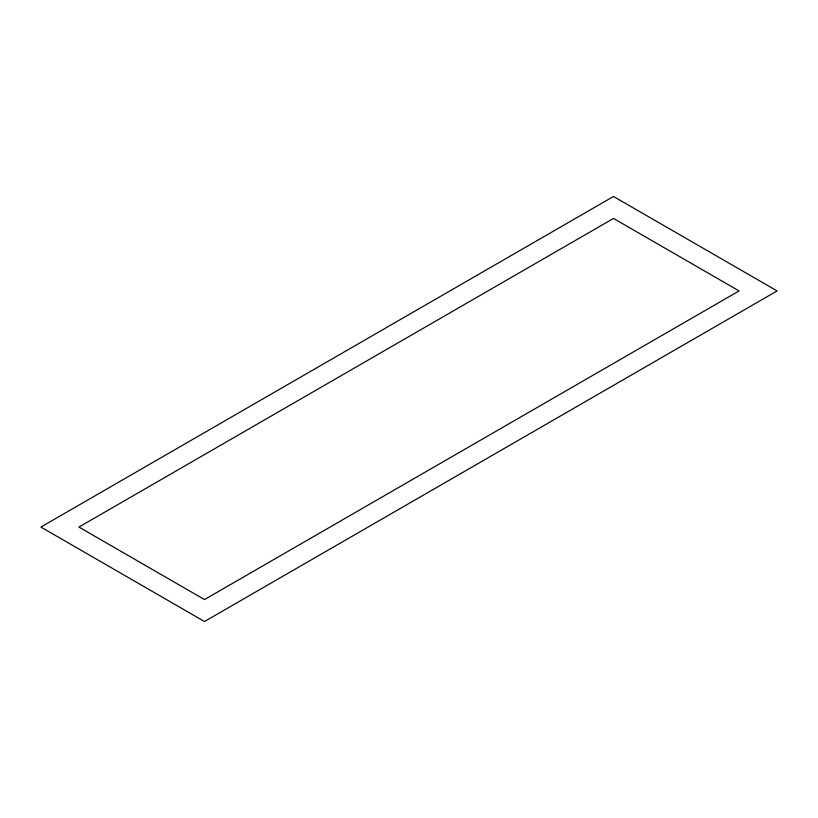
<?xml version="1.0" encoding="UTF-8"?>
<svg xmlns="http://www.w3.org/2000/svg" width="818" height="818" viewBox="0 0 818 818"><rect width="100%" height="100%" fill="white"/><g stroke="black" fill="none" stroke-linecap="round" stroke-linejoin="round"><path stroke-width="1.23" d="M613.5 196.484L40.9 527.068L204.5 621.516L777.1 290.932L613.5 196.484M613.5 218.437L78.937 527.068L204.5 599.563L739.063 290.932L613.5 218.437"/></g></svg>
